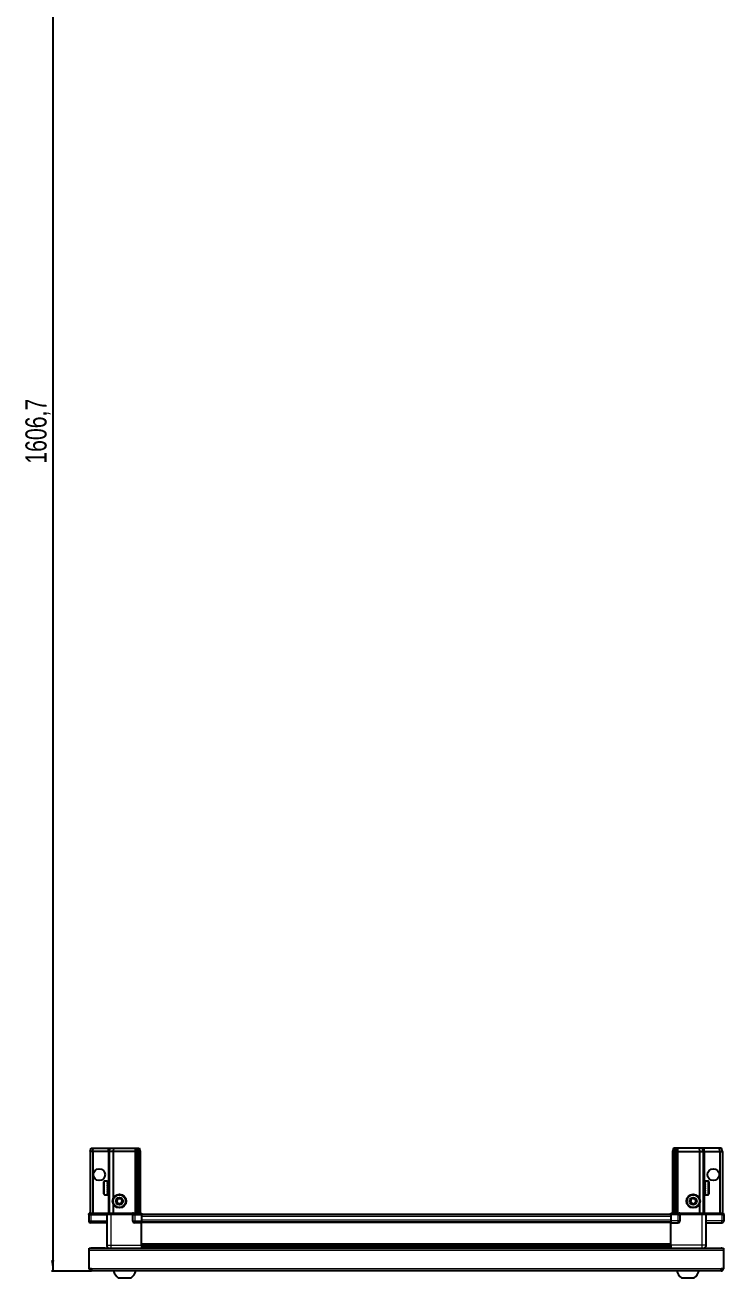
# Model space of a CAD drawing. Header units: millimetres. Extents: x 899 to 4078, y -493 to 1874.
# Drawn here: x 963 to 1623, y -493 to 690 of the extents above; entities that cross this region are included whole.
import ezdxf

# ---------------------------------------------------------------- set-up
doc = ezdxf.new("R2010")
doc.units = ezdxf.units.MM
doc.layers.add('FORMAT', color=7, linetype='Continuous')
doc.styles.add('SLDTEXTSTYLE0', font='TXT', dxfattribs={"width": 0.75})
doc.dimstyles.new('SLDDIMSTYLE0', dxfattribs={"dimtxt": 20, "dimasz": 10, "dimexe": 0, "dimexo": 0.0625, "dimgap": 5, "dimtad": 2, "dimdec": 1, "dimrnd": 1e-09, "dimzin": 12, "dimdsep": 46, "dimtxsty": 'SLDTEXTSTYLE0', "dimsah": 1, "dimcen": 0.09, "dimadec": 0, "dimazin": 3, "dimtfac": 1, "dimtofl": 0, "dimtmove": 0, "dimatfit": 3, "dimfxl": 0, "dimfrac": 2, "dimtolj": 1, "dimtzin": 12, "dimarcsym": 0})

# ---------------------------------------------------------------- blocks, each defined once
blk = doc.blocks.new('_D_8')
at = {"layer": 'FORMAT'}
for p, q in [((1108.5, 1119.8), (988.5, 1119.8)), ((989.5, 1119.8), (989.5, -486.9)), ((1026.1, -486.9), (988.5, -486.9))]:
    blk.add_line(p, q, dxfattribs=at)
for points in [[(989.5, 1119.8), (987.9, 1109.8), (991, 1109.8)], [(989.5, -486.9), (991, -476.9), (987.9, -476.9)]]:
    blk.add_solid(points, dxfattribs=at)
at = {"layer": 'FORMAT', "insert": (963.7, 275.9), "char_height": 20, "attachment_point": 1, "rotation": 90, "style": 'SLDTEXTSTYLE0'}
blk.add_mtext('1606,7', dxfattribs=at)

msp = doc.modelspace()

# ---------------------------------------------------------------- linework, layer by layer
at = {"color": 7, "linetype": 'Continuous', "lineweight": 25}
for p, q in [((1024.97, -373.86), (1025.77, -370.86)), ((1027.47, -373.86), (1024.97, -373.86)), ((1024.97, -373.86), (1024.97, -432.16)), ((1025.77, -370.86), (1027.63, -370.86)), ((1027.47, -373.86), (1027.63, -370.86)), ((1041.97, -373.86), (1027.47, -373.86)), ((1027.47, -373.86), (1027.47, -432.16)), ((1027.63, -370.86), (1041.97, -370.86)), ((1041.97, -370.86), (1043.77, -370.86)), ((1042.97, -373.86), (1041.97, -373.86)), ((1042.97, -373.86), (1043.77, -370.86)), ((1046.47, -373.86), (1042.97, -373.86)), ((1042.97, -373.86), (1042.97, -432.16)), ((1043.77, -370.86), (1046.8, -370.86)), ((1046.8, -370.86), (1046.47, -373.86)), ((1066.97, -373.86), (1046.47, -373.86)), ((1046.47, -373.86), (1046.47, -418.36)), ((1046.8, -370.86), (1066.97, -370.86)), ((1066.97, -370.86), (1068.77, -370.86)), ((1067.97, -373.86), (1066.97, -373.86)), ((1068.77, -370.86), (1067.97, -373.86)), ((1068.97, -373.86), (1067.97, -373.86)), ((1067.97, -373.86), (1067.97, -432.16)), ((1068.77, -370.86), (1069.51, -370.86)), ((1069.51, -370.86), (1068.97, -373.86)), ((1068.97, -373.86), (1068.97, -432.16)), ((1070.47, -373.86), (1068.97, -373.86)), ((1069.51, -370.86), (1070.02, -370.86)), ((1070.02, -370.86), (1071.17, -370.86)), ((1070.02, -370.86), (1070.47, -373.86)), ((1070.47, -373.86), (1070.47, -432.16)), ((1071.97, -373.86), (1070.47, -373.86)), ((1071.17, -370.86), (1071.97, -373.86)), ((1071.97, -373.86), (1071.97, -432.16)), ((1575.77, -370.86), (1574.97, -373.86)), ((1574.97, -373.86), (1576.47, -373.86)), ((1574.97, -373.86), (1574.97, -432.16)), ((1576.93, -370.86), (1575.77, -370.86)), ((1576.93, -370.86), (1576.47, -373.86)), ((1576.47, -373.86), (1577.97, -373.86)), ((1576.47, -373.86), (1576.47, -432.16)), ((1577.43, -370.86), (1576.93, -370.86)), ((1577.43, -370.86), (1577.97, -373.86)), ((1578.17, -370.86), (1577.43, -370.86)), ((1577.97, -373.86), (1577.97, -432.16)), ((1577.97, -373.86), (1578.97, -373.86)), ((1578.17, -370.86), (1578.97, -373.86)), ((1579.97, -370.86), (1578.17, -370.86)), ((1578.97, -373.86), (1578.97, -432.16)), ((1578.97, -373.86), (1579.97, -373.86)), ((1600.14, -370.86), (1579.97, -370.86)), ((1579.97, -373.86), (1600.47, -373.86)), ((1600.14, -370.86), (1600.47, -373.86)), ((1603.17, -370.86), (1600.14, -370.86)), ((1600.47, -373.86), (1600.47, -418.36)), ((1600.47, -373.86), (1603.97, -373.86)), ((1603.97, -373.86), (1603.17, -370.86)), ((1604.97, -370.86), (1603.17, -370.86)), ((1603.97, -373.86), (1603.97, -432.16)), ((1603.97, -373.86), (1604.97, -373.86)), ((1619.32, -370.86), (1604.97, -370.86)), ((1604.97, -373.86), (1619.47, -373.86)), ((1619.47, -373.86), (1619.32, -370.86)), ((1621.17, -370.86), (1619.32, -370.86)), ((1619.47, -373.86), (1621.97, -373.86)), ((1619.47, -373.86), (1619.47, -432.16)), ((1621.97, -373.86), (1621.17, -370.86)), ((1621.97, -373.86), (1621.97, -432.16)), ((1040.97, -401.86), (1038.57, -401.86)), ((1040.97, -401.86), (1040.97, -401.86)), ((1040.97, -401.86), (1041.47, -401.86)), ((1040.97, -402.05), (1041.47, -402.05)), ((1040.97, -402.05), (1040.97, -402.27)), ((1040.97, -402.27), (1041.47, -402.27)), ((1041.47, -402.05), (1041.47, -401.86)), ((1041.47, -402.27), (1041.47, -402.05)), ((1041.47, -402.84), (1041.47, -402.27)), ((1608.37, -401.86), (1605.47, -401.86)), ((1605.97, -401.86), (1605.47, -401.86)), ((1605.47, -401.86), (1605.47, -401.9)), ((1605.47, -401.9), (1605.47, -402.19)), ((1605.97, -401.9), (1605.47, -401.9)), ((1605.97, -402.19), (1605.47, -402.19)), ((1605.47, -402.19), (1605.47, -402.46)), ((1605.97, -402.46), (1605.47, -402.46)), ((1605.47, -402.46), (1605.47, -403.13)), ((1605.97, -401.9), (1605.97, -401.86)), ((1605.97, -402.46), (1605.97, -402.19)), ((1037.77, -414.06), (1037.77, -402.66)), ((1040.97, -402.84), (1041.47, -402.84)), ((1040.97, -402.84), (1040.97, -403.27)), ((1040.97, -403.27), (1041.47, -403.27)), ((1040.97, -404.18), (1041.47, -404.18)), ((1040.97, -404.18), (1040.97, -404.77)), ((1040.97, -404.77), (1041.47, -404.77)), ((1040.97, -405.92), (1041.47, -405.92)), ((1040.97, -405.92), (1040.97, -406.62)), ((1040.97, -406.62), (1041.47, -406.62)), ((1040.97, -407.9), (1041.47, -407.9)), ((1040.97, -407.9), (1040.97, -408.64)), ((1040.97, -408.05), (1041.47, -408.05)), ((1040.97, -408.55), (1041.47, -408.55)), ((1040.97, -408.64), (1041.47, -408.64)), ((1040.97, -409.93), (1041.47, -409.93)), ((1040.97, -409.93), (1040.97, -410.64)), ((1040.97, -410.64), (1041.47, -410.64)), ((1040.97, -411.8), (1041.47, -411.8)), ((1040.97, -411.8), (1040.97, -412.4)), ((1040.97, -412.4), (1041.47, -412.4)), ((1040.97, -413.34), (1041.47, -413.34)), ((1040.97, -413.34), (1040.97, -413.78)), ((1040.97, -413.78), (1041.47, -413.78)), ((1041.47, -403.27), (1041.47, -402.84)), ((1041.47, -404.18), (1041.47, -403.27)), ((1041.57, -403.96), (1041.47, -403.96)), ((1041.47, -404.77), (1041.47, -404.18)), ((1041.47, -405.92), (1041.47, -404.77)), ((1041.47, -406.62), (1041.47, -405.92)), ((1041.47, -407.9), (1041.47, -406.62)), ((1041.47, -408.05), (1041.47, -407.9)), ((1041.47, -408.64), (1041.47, -408.55)), ((1041.47, -409.93), (1041.47, -408.64)), ((1041.47, -410.64), (1041.47, -409.93)), ((1041.47, -411.8), (1041.47, -410.64)), ((1041.47, -412.4), (1041.47, -411.8)), ((1041.47, -413.34), (1041.47, -412.4)), ((1041.47, -412.76), (1041.57, -412.76)), ((1041.47, -413.78), (1041.47, -413.34)), ((1041.47, -414.38), (1041.47, -413.78)), ((1041.57, -412.76), (1041.57, -403.96)), ((1042.45, -405.05), (1041.97, -404.36)), ((1041.97, -412.36), (1041.97, -404.36)), ((1041.97, -412.36), (1042.45, -411.67)), ((1042.94, -404.36), (1042.45, -405.05)), ((1042.45, -411.67), (1042.45, -405.05)), ((1042.45, -411.67), (1042.94, -412.36)), ((1042.97, -404.36), (1042.94, -404.36)), ((1042.94, -412.36), (1042.94, -404.36)), ((1042.94, -412.36), (1042.97, -412.36)), ((1604, -404.36), (1603.97, -404.36)), ((1603.97, -412.36), (1604, -412.36)), ((1604.49, -405.05), (1604, -404.36)), ((1604, -404.36), (1604, -412.36)), ((1604, -412.36), (1604.49, -411.67)), ((1604.97, -404.36), (1604.49, -405.05)), ((1604.49, -405.05), (1604.49, -411.67)), ((1604.49, -411.67), (1604.97, -412.36)), ((1604.97, -404.36), (1604.97, -412.36)), ((1605.47, -403.96), (1605.37, -403.96)), ((1605.37, -403.96), (1605.37, -412.76)), ((1605.37, -412.76), (1605.47, -412.76)), ((1605.97, -403.13), (1605.47, -403.13)), ((1605.47, -403.13), (1605.47, -403.6)), ((1605.47, -403.6), (1605.47, -404.58)), ((1605.97, -403.6), (1605.47, -403.6)), ((1605.97, -404.58), (1605.47, -404.58)), ((1605.47, -404.58), (1605.47, -405.2)), ((1605.47, -405.2), (1605.47, -406.4)), ((1605.97, -405.2), (1605.47, -405.2)), ((1605.97, -406.4), (1605.47, -406.4)), ((1605.47, -406.4), (1605.47, -407.03)), ((1605.97, -407.03), (1605.47, -407.03)), ((1605.47, -407.11), (1605.47, -408.41)), ((1605.97, -407.11), (1605.47, -407.11)), ((1605.97, -408.41), (1605.47, -408.41)), ((1605.97, -408.89), (1605.47, -408.89)), ((1605.47, -408.89), (1605.47, -409.14)), ((1605.47, -409.14), (1605.47, -410.41)), ((1605.97, -409.14), (1605.47, -409.14)), ((1605.97, -410.41), (1605.47, -410.41)), ((1605.47, -410.41), (1605.47, -411.1)), ((1605.47, -411.1), (1605.47, -412.22)), ((1605.97, -411.1), (1605.47, -411.1)), ((1605.97, -412.22), (1605.47, -412.22)), ((1605.47, -412.22), (1605.47, -412.79)), ((1605.47, -412.79), (1605.47, -413.64)), ((1605.97, -412.79), (1605.47, -412.79)), ((1605.97, -413.64), (1605.47, -413.64)), ((1605.47, -413.64), (1605.47, -414.04)), ((1605.47, -414.04), (1605.47, -414.55)), ((1605.97, -414.04), (1605.47, -414.04)), ((1605.97, -403.6), (1605.97, -403.13)), ((1605.97, -405.2), (1605.97, -404.58)), ((1605.97, -407.11), (1605.97, -406.4)), ((1605.97, -409.14), (1605.97, -408.41)), ((1605.97, -411.1), (1605.97, -410.41)), ((1605.97, -412.79), (1605.97, -412.22)), ((1605.97, -414.04), (1605.97, -413.64)), ((1609.17, -402.66), (1609.17, -414.06)), ((1038.57, -414.86), (1040.97, -414.86)), ((1040.97, -414.38), (1041.47, -414.38)), ((1040.97, -414.38), (1040.97, -414.62)), ((1040.97, -414.62), (1041.47, -414.62)), ((1040.97, -414.84), (1041.47, -414.84)), ((1040.97, -414.84), (1040.97, -414.86)), ((1040.97, -414.85), (1041.47, -414.85)), ((1041.47, -414.62), (1041.47, -414.38)), ((1041.47, -414.84), (1041.47, -414.62)), ((1041.47, -414.85), (1041.47, -414.84)), ((1046.47, -423.36), (1046.47, -432.16)), ((1600.47, -423.36), (1600.47, -432.16)), ((1605.97, -414.55), (1605.47, -414.55)), ((1605.47, -414.55), (1605.47, -414.74)), ((1605.47, -414.74), (1605.47, -414.86)), ((1605.97, -414.74), (1605.47, -414.74)), ((1605.47, -414.86), (1608.37, -414.86)), ((1605.97, -414.74), (1605.97, -414.55)), ((1023.97, -432.16), (1023.47, -433.02)), ((1023.47, -433.36), (1023.47, -433.02)), ((1023.47, -433.36), (1025.47, -433.36)), ((1023.47, -433.36), (1023.47, -439.36)), ((1025.47, -432.16), (1023.97, -432.16)), ((1025.47, -432.16), (1040.27, -432.16)), ((1040.27, -433.36), (1025.47, -433.36)), ((1025.47, -433.36), (1040.27, -433.36)), ((1040.27, -432.16), (1040.47, -432.16)), ((1040.47, -433.36), (1040.27, -433.36)), ((1040.47, -433.36), (1040.47, -432.16)), ((1040.47, -432.16), (1044.47, -432.16)), ((1044.47, -433.36), (1040.47, -433.36)), ((1040.47, -433.36), (1040.47, -462.36)), ((1044.47, -432.16), (1064.77, -432.16)), ((1064.77, -433.36), (1044.47, -433.36)), ((1064.77, -432.16), (1064.97, -432.16)), ((1064.97, -433.36), (1064.77, -433.36)), ((1064.97, -433.36), (1064.97, -432.16)), ((1065.65, -432.16), (1064.97, -432.16)), ((1064.97, -433.36), (1066.97, -433.36)), ((1064.97, -433.36), (1064.97, -439.36)), ((1065.65, -432.16), (1073.47, -432.16)), ((1073.47, -433.02), (1066.97, -433.02)), ((1073.47, -433.36), (1066.97, -433.36)), ((1066.97, -433.36), (1073.47, -433.36)), ((1073.47, -432.16), (1073.47, -433.02)), ((1073.47, -433.02), (1073.47, -433.02)), ((1073.47, -433.36), (1073.47, -433.02)), ((1073.47, -433.36), (1073.47, -433.36)), ((1073.47, -433.36), (1073.47, -439.36)), ((1573.47, -433.51), (1073.47, -433.51)), ((1573.47, -432.16), (1581.29, -432.16)), ((1573.47, -433.02), (1573.47, -432.16)), ((1579.97, -433.02), (1573.47, -433.02)), ((1573.47, -433.36), (1573.47, -433.02)), ((1579.97, -433.36), (1573.47, -433.36)), ((1573.47, -433.36), (1573.47, -439.36)), ((1579.97, -433.36), (1581.97, -433.36)), ((1581.97, -433.36), (1579.97, -433.36)), ((1581.97, -432.16), (1581.29, -432.16)), ((1581.97, -433.36), (1581.97, -432.16)), ((1581.97, -432.16), (1582.17, -432.16)), ((1582.17, -433.36), (1581.97, -433.36)), ((1581.97, -433.36), (1581.97, -439.36)), ((1582.17, -432.16), (1602.47, -432.16)), ((1602.47, -433.36), (1582.17, -433.36)), ((1602.47, -432.16), (1606.47, -432.16)), ((1606.47, -433.36), (1602.47, -433.36)), ((1606.47, -433.36), (1606.47, -432.16)), ((1606.47, -432.16), (1606.67, -432.16)), ((1606.67, -433.36), (1606.47, -433.36)), ((1606.47, -433.36), (1606.47, -462.36)), ((1606.67, -432.16), (1621.47, -432.16)), ((1621.47, -433.36), (1606.67, -433.36)), ((1622.97, -432.16), (1621.47, -432.16)), ((1621.47, -433.36), (1623.47, -433.36)), ((1623.47, -433.02), (1622.97, -432.16)), ((1623.47, -433.02), (1622.97, -432.16)), ((1623.47, -433.36), (1623.47, -433.02)), ((1623.47, -433.36), (1623.47, -433.02)), ((1623.47, -433.36), (1623.47, -433.36)), ((1623.47, -433.36), (1623.47, -439.36)), ((1040.47, -441.36), (1025.47, -441.36)), ((1073.47, -441.36), (1066.97, -441.36)), ((1073.47, -439.36), (1073.47, -441.36)), ((1573.47, -440.71), (1073.47, -440.71)), ((1073.47, -462.36), (1073.47, -441.36)), ((1573.47, -439.36), (1573.47, -441.36)), ((1573.47, -441.36), (1579.97, -441.36)), ((1573.47, -462.36), (1573.47, -441.36)), ((1606.47, -441.36), (1621.47, -441.36)), ((1023.97, -467.46), (1023.97, -465.36)), ((1023.97, -465.36), (1622.97, -465.36)), ((1023.97, -484.76), (1023.97, -467.46)), ((1038.97, -465.26), (1026.07, -465.26)), ((1038.97, -465.26), (1038.97, -465.36)), ((1073.47, -463.38), (1573.47, -463.38)), ((1073.47, -463.42), (1573.47, -463.42)), ((1097.35, -465.21), (1073.47, -465.21)), ((1091.97, -465.36), (1091.97, -465.21)), ((1092.01, -465.36), (1092.01, -465.21)), ((1092.28, -465.36), (1092.28, -465.21)), ((1092.54, -465.36), (1092.54, -465.21)), ((1093.19, -465.36), (1093.19, -465.21)), ((1093.66, -465.36), (1093.66, -465.21)), ((1094.62, -465.36), (1094.62, -465.21)), ((1095.24, -465.36), (1095.24, -465.21)), ((1096.43, -465.36), (1096.43, -465.21)), ((1097.09, -465.36), (1097.09, -465.21)), ((1097.14, -465.36), (1097.14, -465.21)), ((1098.44, -465.21), (1097.35, -465.21)), ((1099.17, -465.21), (1098.44, -465.21)), ((1098.44, -465.36), (1098.44, -465.21)), ((1098.44, -465.21), (1098.44, -465.21)), ((1098.45, -465.36), (1098.45, -465.21)), ((1098.95, -465.36), (1098.95, -465.21)), ((1099.17, -465.36), (1099.17, -465.21)), ((1099.59, -465.21), (1099.17, -465.21)), ((1099.17, -465.21), (1099.17, -465.21)), ((1547.35, -465.21), (1099.59, -465.21)), ((1100.45, -465.36), (1100.45, -465.21)), ((1101.14, -465.36), (1101.14, -465.21)), ((1102.26, -465.36), (1102.26, -465.21)), ((1102.84, -465.36), (1102.84, -465.21)), ((1103.71, -465.36), (1103.71, -465.21)), ((1104.11, -465.36), (1104.11, -465.21)), ((1104.64, -465.36), (1104.64, -465.21)), ((1104.83, -465.36), (1104.83, -465.21)), ((1104.97, -465.36), (1104.97, -465.21)), ((1541.97, -465.36), (1541.97, -465.21)), ((1542.14, -465.36), (1542.14, -465.21)), ((1542.35, -465.36), (1542.35, -465.21)), ((1542.91, -465.36), (1542.91, -465.21)), ((1543.33, -465.36), (1543.33, -465.21)), ((1544.23, -465.36), (1544.23, -465.21)), ((1544.82, -465.36), (1544.82, -465.21)), ((1545.96, -465.36), (1545.96, -465.21)), ((1546.66, -465.36), (1546.66, -465.21)), ((1547.93, -465.21), (1547.35, -465.21)), ((1547.93, -465.36), (1547.93, -465.21)), ((1547.94, -465.21), (1547.93, -465.21)), ((1548.67, -465.21), (1547.94, -465.21)), ((1548.11, -465.36), (1548.11, -465.21)), ((1548.61, -465.36), (1548.61, -465.21)), ((1548.67, -465.36), (1548.67, -465.21)), ((1549.59, -465.21), (1548.67, -465.21)), ((1548.67, -465.21), (1548.67, -465.21)), ((1573.47, -465.21), (1549.59, -465.21)), ((1549.96, -465.36), (1549.96, -465.21)), ((1550.67, -465.36), (1550.67, -465.21)), ((1551.84, -465.36), (1551.84, -465.21)), ((1552.45, -465.36), (1552.45, -465.21)), ((1553.4, -465.36), (1553.4, -465.21)), ((1553.85, -465.36), (1553.85, -465.21)), ((1554.47, -465.36), (1554.47, -465.21)), ((1554.71, -465.36), (1554.71, -465.21)), ((1554.95, -465.36), (1554.95, -465.21)), ((1554.97, -465.36), (1554.97, -465.21)), ((1607.97, -465.26), (1607.97, -465.36)), ((1607.97, -465.26), (1620.87, -465.26)), ((1622.97, -465.36), (1622.97, -467.46)), ((1622.97, -467.46), (1622.97, -484.76)), ((1026.07, -484.76), (1023.97, -484.76)), ((1026.07, -484.76), (1026.07, -486.86)), ((1622.97, -484.76), (1620.87, -484.76)), ((1620.87, -486.86), (1620.87, -484.76)), ((1620.87, -486.86), (1026.07, -486.86)), ((1051.47, -493.46), (1063.47, -493.46)), ((1583.47, -493.46), (1595.47, -493.46))]:
    msp.add_line(p, q, dxfattribs=at)
at = {"color": 8, "linetype": 'Continuous', "lineweight": 18}
for p, q in [((1041.97, -373.86), (1041.97, -370.86)), ((1041.97, -373.86), (1041.97, -404.36)), ((1066.97, -370.86), (1066.97, -373.86)), ((1066.97, -373.86), (1066.97, -432.16)), ((1579.97, -370.86), (1579.97, -373.86)), ((1579.97, -373.86), (1579.97, -432.16)), ((1604.97, -373.86), (1604.97, -370.86)), ((1604.97, -373.86), (1604.97, -404.36)), ((1038.57, -414.86), (1038.57, -401.86)), ((1608.37, -401.86), (1608.37, -414.86)), ((1041.97, -412.36), (1041.97, -432.16)), ((1604.97, -412.36), (1604.97, -432.16)), ((1025.47, -433.36), (1025.47, -432.16)), ((1025.47, -433.36), (1025.47, -439.36)), ((1040.27, -433.36), (1040.27, -432.16)), ((1044.47, -433.36), (1044.47, -432.16)), ((1044.47, -433.36), (1044.47, -462.36)), ((1064.77, -433.36), (1064.77, -432.16)), ((1066.97, -433.36), (1066.97, -433.02)), ((1066.97, -433.36), (1066.97, -439.36)), ((1073.47, -433.36), (1073.47, -433.02)), ((1573.47, -435.51), (1073.47, -435.51)), ((1579.97, -433.36), (1579.97, -433.02)), ((1579.97, -433.36), (1579.97, -439.36)), ((1582.17, -432.16), (1582.17, -433.36)), ((1602.47, -433.36), (1602.47, -432.16)), ((1602.47, -433.36), (1602.47, -462.36)), ((1606.67, -432.16), (1606.67, -433.36)), ((1621.47, -433.36), (1621.47, -432.16)), ((1621.47, -433.36), (1621.47, -439.36)), ((1023.47, -439.36), (1025.47, -439.36)), ((1025.47, -439.36), (1040.47, -439.36)), ((1025.47, -441.36), (1025.47, -439.36)), ((1064.97, -439.36), (1066.97, -439.36)), ((1066.97, -439.36), (1073.47, -439.36)), ((1066.97, -439.36), (1066.97, -441.36)), ((1573.47, -438.71), (1073.47, -438.71)), ((1573.47, -441.36), (1073.47, -441.36)), ((1579.97, -439.36), (1573.47, -439.36)), ((1581.97, -439.36), (1579.97, -439.36)), ((1579.97, -439.36), (1579.97, -441.36)), ((1621.47, -439.36), (1606.47, -439.36)), ((1623.47, -439.36), (1621.47, -439.36)), ((1621.47, -441.36), (1621.47, -439.36)), ((1073.47, -460.76), (1573.47, -460.76)), ((1622.97, -467.46), (1023.97, -467.46)), ((1026.07, -465.36), (1026.07, -465.26)), ((1044.47, -462.36), (1073.47, -462.36)), ((1573.47, -462.17), (1073.47, -462.17)), ((1073.47, -464.62), (1573.47, -464.62)), ((1602.47, -462.36), (1573.47, -462.36)), ((1620.87, -465.36), (1620.87, -465.26)), ((1620.87, -484.76), (1026.07, -484.76))]:
    msp.add_line(p, q, dxfattribs=at)
at = {"color": 7, "linetype": 'Continuous', "lineweight": 25, "flags": 128}
for points in [[(1026.07, -465.26), (1025.66, -465.3), (1025.43, -465.36)], [(1621.51, -465.36), (1621.28, -465.3), (1620.87, -465.26)]]:
    msp.add_lwpolyline(points, dxfattribs=at)
at = {"color": 7, "linetype": 'Continuous', "lineweight": 25}
for centre, radius in [((1033.47, -395.86), 5.5), ((1613.47, -395.86), 5.5), ((1052.47, -420.86), 6.5), ((1052.47, -420.86), 3.46), ((1594.47, -420.86), 6.5), ((1594.47, -420.86), 3.46)]:
    msp.add_circle(centre, radius, dxfattribs=at)
at = {"color": 8, "linetype": 'Continuous', "lineweight": 18}
for centre in [(1052.47, -420.86), (1594.47, -420.86)]:
    msp.add_circle(centre, 5.7, dxfattribs=at)
at = {"color": 7, "linetype": 'Continuous', "lineweight": 25}
for centre, radius, start, end in [((1038.57, -402.66), 0.8, 90, 180), ((1608.37, -402.66), 0.8, 360, 90), ((1038.57, -414.06), 0.8, 180, 270), ((1041.97, -403.96), 0.4, 180, 270), ((1041.97, -412.76), 0.4, 90, 180), ((1604.97, -403.96), 0.4, 270, 0), ((1604.97, -412.76), 0.4, 360, 90), ((1608.37, -414.06), 0.8, 270, 0), ((1052.47, -420.86), 2.5, 147.37605, 207.37605), ((1052.47, -420.86), 2.5, 207.37605, 267.37605), ((1052.47, -420.86), 2.5, 87.37605, 147.37605), ((1052.47, -420.86), 2.5, 267.37605, 327.37605), ((1052.47, -420.86), 2.5, 27.37605, 87.37605), ((1052.47, -420.86), 2.5, 327.37605, 27.37605), ((1594.47, -420.86), 2.5, 134.67671, 194.67671), ((1594.47, -420.86), 2.5, 194.67671, 254.67671), ((1594.47, -420.86), 2.5, 74.67671, 134.67671), ((1594.47, -420.86), 2.5, 254.67671, 314.67671), ((1594.47, -420.86), 2.5, 14.67671, 74.67671), ((1594.47, -420.86), 2.5, 314.67671, 14.67671), ((1025.47, -439.36), 2, 180, 270), ((1066.97, -439.36), 2, 180, 270), ((1579.97, -439.36), 2, 270, 0), ((1621.47, -439.36), 2, 270, 0), ((1026.07, -484.76), 2.1, 180, 270), ((1026.07, -484.76), 0.6, 180, 270), ((1620.87, -484.76), 2.1, 270, 0), ((1620.87, -484.76), 0.6, 270, 0), ((1058.5, -483.83), 11.91, 194.70035, 233.8734), ((1056.45, -483.83), 11.91, 306.1266, 345.29965), ((1590.5, -483.83), 11.91, 194.70035, 233.8734), ((1588.45, -483.83), 11.91, 306.1266, 345.29965)]:
    msp.add_arc(centre, radius, start, end, dxfattribs=at)
for centre, start_param, end_param in [((1066.97, -429.56), 2.4188584, 3.1415927), ((1579.97, -429.56), 3.1415927, 3.8643269)]:
    msp.add_ellipse(centre, major_axis=(0, 3.46), ratio=0.5773503, start_param=start_param, end_param=end_param, dxfattribs=at)
for points, knots in [([(1049.59, -420.72), (1049.86, -420.29), (1050.39, -419.48), (1050.9, -418.67), (1051.14, -418.29)], [0, 0, 0, 0, 0.5346859, 1, 1, 1, 1]), ([(1050.91, -423.29), (1050.86, -423.18), (1050.58, -422.65), (1050.12, -421.76), (1049.75, -421.03), (1049.59, -420.72)], [0, 0, 0, 0, 0.1331247, 0.6370994, 1, 1, 1, 1]), ([(1053.8, -423.42), (1053.28, -423.4), (1052.32, -423.35), (1051.36, -423.31), (1050.91, -423.29)], [0, 0, 0, 0, 0.5346859, 1, 1, 1, 1]), ([(1051.14, -418.29), (1051.66, -418.32), (1052.62, -418.36), (1053.58, -418.41), (1054.03, -418.43)], [0, 0, 0, 0, 0.5346859, 1, 1, 1, 1]), ([(1055.35, -420.99), (1055.08, -421.42), (1054.56, -422.24), (1054.04, -423.04), (1053.8, -423.42)], [0, 0, 0, 0, 0.5346859, 1, 1, 1, 1]), ([(1054.03, -418.43), (1054.19, -418.73), (1054.56, -419.46), (1055.02, -420.35), (1055.3, -420.88), (1055.35, -420.99)], [0, 0, 0, 0, 0.3629006, 0.8668753, 1, 1, 1, 1]), ([(1591.69, -420.09), (1592.05, -419.73), (1592.74, -419.05), (1593.42, -418.38), (1593.74, -418.06)], [0, 0, 0, 0, 0.5346859, 1, 1, 1, 1]), ([(1592.42, -422.89), (1592.33, -422.55), (1592.12, -421.76), (1591.87, -420.79), (1591.72, -420.22), (1591.69, -420.09)], [0, 0, 0, 0, 0.3629006, 0.8668753, 1, 1, 1, 1]), ([(1595.2, -423.65), (1594.7, -423.51), (1593.77, -423.26), (1592.85, -423), (1592.42, -422.89)], [0, 0, 0, 0, 0.5346859, 1, 1, 1, 1]), ([(1593.74, -418.06), (1594.24, -418.2), (1595.17, -418.46), (1596.09, -418.71), (1596.52, -418.83)], [0, 0, 0, 0, 0.5346859, 1, 1, 1, 1]), ([(1597.25, -421.62), (1596.89, -421.98), (1596.2, -422.66), (1595.52, -423.34), (1595.2, -423.65)], [0, 0, 0, 0, 0.5346859, 1, 1, 1, 1]), ([(1596.52, -418.83), (1596.56, -418.95), (1596.71, -419.53), (1596.96, -420.49), (1597.17, -421.29), (1597.25, -421.62)], [0, 0, 0, 0, 0.1331247, 0.6370994, 1, 1, 1, 1]), ([(1040.47, -462.36), (1040.52, -462.8), (1040.59, -463.47), (1041.02, -464.29), (1041.48, -464.84), (1041.88, -465.2), (1042.15, -465.33), (1042.19, -465.36)], [0, 0, 0, 0, 0.3630185, 0.5584377, 0.7580039, 0.9575702, 1, 1, 1, 1]), ([(1073.47, -462.36), (1073.47, -462.75), (1073.47, -463.54), (1073.47, -464.56), (1073.47, -465.19), (1073.47, -465.35), (1073.47, -465.36)], [0, 0, 0, 0, 0.3255201, 0.6510403, 0.9765604, 1, 1, 1, 1]), ([(1573.47, -462.36), (1573.47, -462.75), (1573.47, -463.54), (1573.47, -464.56), (1573.47, -465.19), (1573.47, -465.35), (1573.47, -465.36)], [0, 0, 0, 0, 0.3255201, 0.6510403, 0.9765604, 1, 1, 1, 1]), ([(1606.47, -462.36), (1606.42, -462.8), (1606.35, -463.47), (1605.92, -464.29), (1605.46, -464.84), (1605.06, -465.2), (1604.8, -465.33), (1604.75, -465.36)], [0, 0, 0, 0, 0.3630185, 0.5584377, 0.7580039, 0.9575702, 1, 1, 1, 1])]:
    msp.add_open_spline(points, degree=3, knots=knots, dxfattribs=at)
at = {"color": 8, "linetype": 'Continuous', "lineweight": 18}
for points in [[(1040.47, -462.36), (1040.53, -462.36), (1040.65, -462.36), (1041.58, -462.36), (1042.9, -462.36), (1043.95, -462.36), (1044.47, -462.36)], [(1606.47, -462.36), (1606.41, -462.36), (1606.29, -462.36), (1605.37, -462.36), (1604.04, -462.36), (1602.99, -462.36), (1602.47, -462.36)]]:
    msp.add_open_spline(points, degree=3, dxfattribs=at)
for points in [[(1044.47, -462.36), (1044.47, -462.8), (1044.47, -463.47), (1044.47, -464.29), (1044.47, -464.84), (1044.47, -465.2), (1044.47, -465.33), (1044.47, -465.36)], [(1602.47, -462.36), (1602.47, -462.8), (1602.47, -463.47), (1602.47, -464.29), (1602.47, -464.84), (1602.47, -465.2), (1602.47, -465.33), (1602.47, -465.36)]]:
    msp.add_open_spline(points, degree=3, knots=[0, 0, 0, 0, 0.3630185, 0.5584377, 0.7580039, 0.9575702, 1, 1, 1, 1], dxfattribs=at)

# ---------------------------------------------------------------- dimensions: what is measured, and where the dimension line sits
at = {"layer": 'FORMAT'}
dim = msp.add_linear_dim(base=(989.47, -486.86), p1=(1108.47, 1119.84), p2=(1026.07, -486.86), angle=90, dimstyle='SLDDIMSTYLE0', dxfattribs=at)
dim.commit()
dim.dimension.update_dxf_attribs({"geometry": '_D_8', "text_midpoint": (989.47, 316.49), "dimtype": 160})

doc.saveas('drawing.dxf')
